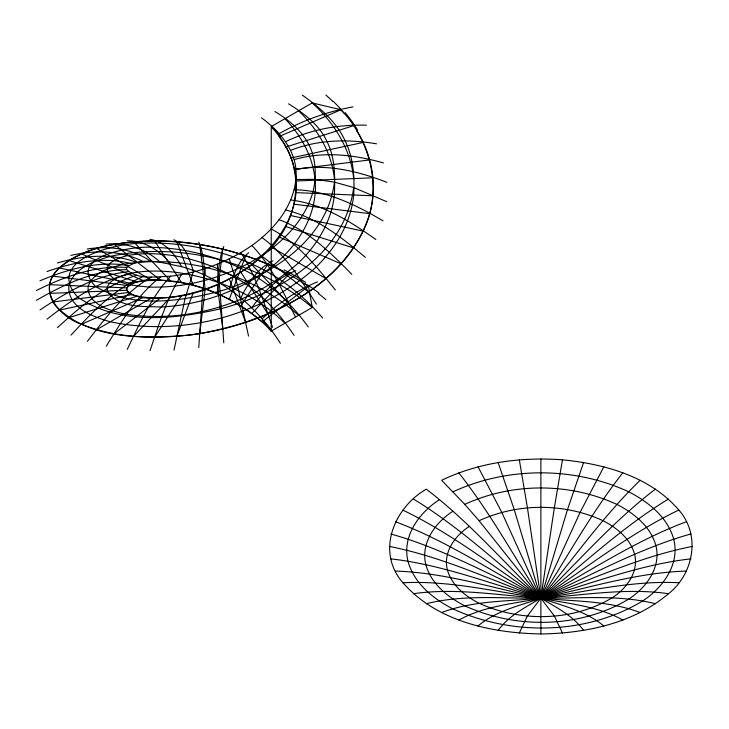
<?xml version="1.0" encoding="UTF-8"?>
<svg xmlns="http://www.w3.org/2000/svg" width="729" height="729" viewBox="0 0 729 729"><rect width="100%" height="100%" fill="white"/><g stroke="black" fill="none" stroke-linecap="round" stroke-linejoin="round"><path stroke-width="1.09" d="M261.438 321.316C227.375 292.429 180.054 273.849 135.184 282.305C125.871 283.399 123.055 293.14 133.626 295.281C222.29 315.912 351.205 215.474 271.243 126.591L312.231 102.926L340.972 109.733C371.271 141.417 383.217 190.898 363.151 231.12C352.107 253.264 335.231 272.127 315.466 286.889C303.337 295.938 290.215 303.619 276.555 310.098C248.243 323.439 217.661 331.804 186.606 335.395C142.501 338.73 87.28 339.814 54.675 304.758C32.605 270.623 84.063 249.473 109.797 245.181C168.226 234.2 229.917 244.926 282.952 271.152M280.346 343.304C257.638 307.255 223.083 278.077 181.594 266.668C164.69 263.506 141.654 255.815 126.655 267.452L126.655 269.584C138.054 280.146 156.343 276.592 170.595 276.218C199.618 272.655 227.812 262.148 251.879 245.5C273.758 229.917 293.049 207.164 295.856 179.525C298.753 153.792 281.102 131.995 261.429 117.797M540.872 458.924L540.882 633.957C585.852 633.319 633.346 623.441 668.493 593.725C693.68 573.942 700.97 534.858 678.817 510.036C650.113 476.593 604.778 463.999 562.442 459.808C521.363 456.819 479.026 462.295 441.674 480.283L464.774 504.377L479.09 520.743L540.845 598.217L554.341 615.959L562.469 633.064M198.762 347.478L202.443 295.682L205.186 268.591M217.288 281.604C218.882 269.821 219.147 257.547 223.821 246.438M279.644 137.207C307.811 173.302 297.159 227.302 262.905 255.469C245.09 271.881 223.22 283.517 200.193 290.734C189.977 293.905 179.48 296.202 168.855 297.377C154.776 298.234 137.444 300.694 126.655 290.233L126.655 287.891C141.062 274.942 164.08 280.856 181.594 282.679C215.31 289.541 247.814 305.56 271.243 331.13L312.231 307.465L308.476 286.233C263.224 256.125 208.731 241.39 154.612 240.88C121.634 241.782 85.43 245.691 59.377 267.971C35.858 288.493 58.593 316.705 81.484 324.223C118.818 339.331 160.389 339.313 199.7 333.6L205.186 289.103M222.828 249.163L217.288 293.659M540.882 633.957C491.501 633.036 436.871 621.573 402.982 582.781C375.654 551.889 393.97 507.739 426.292 489.168C468.355 521.226 503.156 561.394 540.845 598.217C556.254 607.321 572.839 615.568 583.61 630.412M562.442 459.808L554.322 507.922L540.845 598.217L527.395 615.959L519.294 633.064M295.856 179.525L315.174 179.325L334.438 182.132C327.203 239.823 271.516 275.744 220.058 291.163C180.054 301.478 132.842 308.786 95.572 286.461C65.747 256.016 134.282 245.627 152.069 247.35C181.512 247.851 210.69 254.713 237.508 266.814C266.45 279.599 289.896 301.478 308.239 326.947M334.438 182.132L353.683 187.517C345.264 253.3 280.328 292.812 221.443 308.613C174.732 319.275 119.082 325.726 77.493 296.867C43.813 259.342 118.198 242.711 142.829 243.149C176.464 241.919 210.171 247.915 241.609 259.816C273.339 271.662 300.74 292.338 322.637 318.008M174.021 350.084L185.002 298.781L193.212 272.045M229.27 289.048C233.535 275.999 237.417 261.602 248.698 252.726M150.028 350.676C158.94 324.733 166.804 297.942 181.603 274.578M583.583 462.45L567.508 509.544L540.845 598.217C525.463 607.321 508.915 615.577 498.153 630.412M176.801 336.351L193.212 292.757M245.719 255.706L229.27 299.3M127.293 349.337C139.558 323.849 151.067 297.177 170.595 276.218M240.898 297.769C248.224 283.025 257.574 268.299 272.901 260.891M603.84 466.815L580.156 512.25L540.845 598.217C519.194 605.79 495.893 610.948 477.887 626.038M106.27 346.184C121.716 321.352 136.961 295.254 160.426 277.011M154.612 337.235L181.603 295.436M267.926 264.126L240.898 305.925M622.83 472.784C591.839 512.095 567.791 556.181 540.845 598.217C513.18 603.867 484.02 605.99 458.906 620.051M251.888 307.693C263.123 291.819 277.53 277.895 295.883 270.669M87.371 341.391C105.796 317.443 124.632 292.429 151.277 277.056M133.571 336.333L170.595 297.177M288.921 274.286L251.888 313.461M71.005 335.13C92.109 312.331 114.234 288.857 143.358 276.437M640.153 480.265C603.156 516.141 573.495 558.542 540.845 598.217C507.612 601.452 473.258 600.468 441.592 612.57M262.121 318.928C278.132 303.291 296.721 290.443 317.425 281.841M199.7 333.6C267.652 321.617 347.478 285.804 369.53 214.144C377.859 186.077 372.191 155.04 356.663 130.491M57.482 327.631C80.928 306.235 105.869 284.693 136.824 275.252M655.462 489.086C613.353 521.153 578.553 561.357 540.845 598.217C502.655 598.591 463.79 594.326 426.292 603.73M114.116 333.764L160.426 298.043M308.476 286.233L262.121 321.936M439.396 499.675C419.175 512.687 401.788 536.252 408.021 561.412C414.172 583.564 433.318 598.846 452.973 608.943C512.241 635.98 586.043 635.05 642.377 601.124C662.625 588.112 680.039 564.519 673.778 539.332C667.6 517.18 648.436 501.907 628.772 491.811C574.033 466.524 507.758 466.514 453.028 491.811M452.964 511.193C435.441 522.465 420.396 542.895 425.818 564.683C431.167 583.856 447.752 597.087 464.783 605.835C516.086 629.227 579.965 628.434 628.735 599.065C646.259 587.802 661.331 567.372 655.909 545.574C650.56 526.411 633.984 513.18 616.962 504.432C569.577 482.507 512.177 482.47 464.774 504.377M469.476 526.302C455.251 535.451 442.986 551.99 447.324 569.695C451.615 585.296 465.075 596.058 478.907 603.156C520.679 622.247 572.712 621.564 612.424 597.652C626.694 588.476 638.987 571.846 634.576 554.086C630.221 538.467 616.688 527.705 602.819 520.606C564.255 502.873 517.617 502.928 479.09 520.743M47.093 319.138C72.435 299.382 99.673 280.082 131.794 273.621M668.438 499.083C622.174 527.049 582.863 564.565 540.845 598.217C498.454 595.356 455.807 587.574 413.334 593.734M40.04 309.925C66.804 292.01 95.736 275.197 128.386 271.689M96.638 329.672L151.277 298.115M36.468 300.266C64.125 284.337 94.123 270.204 126.655 269.584M279.134 133.662C302.079 120.677 327.029 111.637 352.954 106.871M678.817 510.036C629.382 533.701 586.326 568.091 540.845 598.217C495.091 591.775 449.511 580.284 402.982 582.781M36.45 290.452C64.453 276.619 94.888 265.265 126.655 267.452M279.134 136.496L340.972 109.733M143.358 297.487L81.484 324.223M285.722 141.645C310.782 129.37 338.621 124.395 366.405 125.197M686.39 521.736C634.804 540.945 588.868 571.864 540.845 598.217C492.658 587.939 445.045 572.593 395.428 571.08M39.986 280.774C67.788 269.083 98.014 260.581 128.377 265.456M285.722 147.076L353.574 125.698M68.982 317.644L136.824 296.256M290.725 150.311C318.044 139.558 347.906 138.957 376.556 143.823M691.001 533.938C638.303 548.636 590.435 575.828 540.845 598.217C491.2 583.965 442.512 564.656 390.835 558.879M47.002 271.525C74.066 261.975 103.463 256.371 131.776 263.725M692.55 546.395C639.807 556.591 591 579.883 540.845 598.217C490.745 579.901 441.984 556.628 389.304 546.431M290.725 158.065L363.133 142.447M57.363 262.969C83.179 255.514 111.136 252.835 136.806 262.422M59.377 310.144L131.794 294.552M294.142 159.633C323.503 151.04 354.467 154.712 383.436 162.95M691.01 558.851C639.278 564.62 590.554 583.947 540.845 598.217C491.31 575.846 443.487 548.691 390.844 533.992M70.859 255.387C94.989 249.929 120.905 250.211 143.34 261.665M294.142 169.429L369.667 159.924M52.862 301.979L128.386 292.493M295.856 169.429C326.792 163.487 358.003 171.187 386.835 182.305M686.417 571.062C636.754 572.566 589.087 587.939 540.845 598.217C492.886 571.873 446.995 540.973 395.464 521.745M87.207 249.026C109.314 245.436 132.55 248.753 151.258 261.602M295.856 181.002L372.956 177.785M49.563 293.404L126.655 290.233M678.863 582.763C632.28 580.257 586.654 591.766 540.845 598.217C495.401 568.128 452.344 533.801 402.946 510.172M106.097 244.106C125.953 242.265 145.764 248.744 160.407 262.34M295.856 192.629L372.956 195.791M49.563 284.702L126.655 287.891M294.124 189.777C326.373 190.151 355.843 204.867 383.026 220.841M668.493 593.725C625.974 587.547 583.291 595.338 540.845 598.217C498.9 564.565 459.644 527.058 413.461 499.046M294.124 204.202L369.667 213.652M52.862 276.136L128.377 285.622M127.128 240.816C144.652 240.752 160.088 250.484 170.586 263.989M290.716 200.001C322.592 203.774 350.239 221.406 375.872 239.513M655.526 603.73C617.992 594.317 579.081 598.6 540.845 598.217C513.899 556.191 489.824 512.141 458.796 472.875M290.716 215.556L363.151 231.12M59.377 267.971L131.776 283.563M285.677 210.043C316.504 217.242 341.737 237.463 365.402 257.419M285.677 226.564L353.538 247.915M68.982 260.472L136.806 281.859M640.217 612.57C608.515 600.468 574.124 601.461 540.845 598.217L501.752 512.332L478.06 466.806M149.892 239.322C164.964 241.554 174.796 254.102 181.594 266.668M353.683 187.517L386.698 201.687M279.134 237.08L341.035 263.798M81.484 253.883L143.34 280.629M279.134 219.748C308.221 230.337 330.529 252.744 351.806 274.304M622.894 620.06C597.744 605.981 568.556 603.867 540.845 598.217L514.237 509.635L498.107 462.487M271.206 247.013L325.89 278.533M96.638 248.443L151.258 280M271.206 228.97C297.888 242.875 316.823 267.033 335.358 289.951M304.248 283.408L307.164 285.34M288.593 103.819C303.947 113.469 319.12 124.531 326.947 141.481C335.267 157.838 335.021 176.345 334.438 194.206C331.95 220.732 317.543 244.625 298.571 262.777C252.043 304.531 185.64 323.904 123.948 313.898C109.906 310.399 87.17 304.558 88.091 286.297C93.467 271.871 110.526 267.616 123.93 264.208C185.631 254.193 252.034 273.585 298.571 315.347M173.921 239.713C185.521 245.637 189.175 259.096 193.203 270.459M603.894 626.047C585.861 610.938 562.533 605.79 540.845 598.217L527.45 507.958L519.321 459.817M274.924 111.546C291.937 121.743 307.911 135.731 313.051 155.669C316.076 167.424 315.903 179.717 313.06 191.481C303.947 224.25 276.765 248.325 247.65 263.843C217.26 279.426 183.061 288.137 148.816 287.071C134.628 285.394 115.455 285.249 107.336 271.388L107.336 267.616C110.844 259.715 120.267 257.537 127.848 255.514C143.376 252.571 159.323 253.455 174.86 255.87C195.336 259.478 215.155 266.468 233.408 276.428C258.804 289.996 278.196 311.739 294.079 335.358M262.057 256.243L308.413 291.928M114.116 244.343L160.407 280.073M318.327 293.413L325.89 299.573M302.298 95.089C319.375 107.327 335.996 121.123 345.036 140.606C353.31 157.537 354.75 176.445 353.683 194.998C350.767 224.641 333.918 250.986 312.212 270.65C257.547 316.924 180.409 336.525 110.307 321.781C93.039 316.878 67.168 307.538 68.845 285.504C74.422 267.835 94.223 261.082 110.298 256.335C180.409 241.581 257.556 261.182 312.231 307.465M262.057 237.59C285.604 254.694 300.877 280.118 316.404 304.13M325.89 95.043L332.962 101.486M284.902 323.239C255.533 294.133 215.52 277.448 174.86 272.209C159.214 270.55 143.248 270.35 127.848 273.922C120.148 276.282 110.726 278.952 107.336 287.089L107.336 291.026C118.344 308.249 143.331 306.335 161.319 306.991C196.693 305.169 231.54 293.887 261.173 274.469C288.757 256.007 312.203 227.503 315.174 193.404C317.37 165.383 304.275 138.319 284.902 118.709M312.231 102.926C333.928 122.6 350.777 148.944 353.683 178.587M251.879 264.663L288.957 303.793M133.571 241.773L170.586 280.938M268.655 328.323L271.243 331.13L271.243 126.591L273.721 129.461M298.571 110.817C317.534 128.978 331.941 152.862 334.429 179.38M339.787 108.43L344.052 113.223M251.879 245.5C271.516 265.629 283.016 291.782 295.327 316.641M240.871 272.209L267.917 313.989M154.612 240.88L181.594 282.679M240.871 252.599C255.761 275.434 263.606 301.833 272.546 327.33M198.725 242.074C203.5 252.498 203.673 264.235 205.186 275.416M229.261 278.824L245.719 322.4M176.801 241.764L193.203 285.358M229.261 258.85L237.49 285.23L248.534 336.078M217.278 284.456L222.828 328.952M199.7 244.507L205.186 289.012M217.278 264.19L220.058 291.163L223.776 342.803M262.221 320.696A108.512 81.511 29 0 1 269.493 327.804M274.45 129.06A108.512 86.614 25.4 0 1 280.392 136.906M307.684 284.93A180.801 123.985 14.6 0 1 318.874 293.058M284.018 269.867A167.397 112.102 15.5 0 1 305.551 282.351M345.209 112.74A167.397 122.791 9.3 0 1 357.693 130.209M333.226 101.349A181.448 129.361 12.3 0 1 340.042 108.311"/></g></svg>
